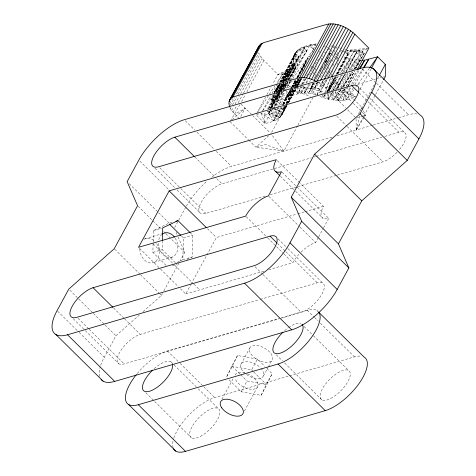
<?xml version="1.0" encoding="UTF-8"?>
<svg xmlns="http://www.w3.org/2000/svg" width="476" height="476" viewBox="0 0 476 476"><rect width="100%" height="100%" fill="white"/><g stroke="black" fill="none" stroke-linecap="round" stroke-linejoin="round"><path stroke-width="0.36" stroke-dasharray="2.38 1.78" d="M340.637 89.613L338.537 93.486L338.377 100.656L342.803 100.478L346.742 99.71L354.352 97.509M166.029 265.358L152.891 252.375L153.415 230.592L168.653 223.345L171.979 222.375M175.346 262.645L162.209 249.662L162.399 241.671M176.882 262.508L182.844 259.67L183.367 237.887L181.267 235.81M186.86 259.48L192.161 256.957L192.685 235.174L190.584 233.091M328.696 93.528L328.529 99.222L338.377 100.656L346.48 88.197M331.022 46.993L331.118 45.791M273.694 94.355L271.939 97.586L271.695 102.025L277.621 105.922M283.404 104.327L283.631 102.417L284.583 100.162L290.235 89.762M282.185 106.939L273.765 120.827L261.229 113.228L255.999 114.746L264.769 123.427C274.592 122.094 285.933 116.84 283.327 104.964L291.806 89.357M285.344 80.938L291.972 68.74C293.502 63.594 292.776 57.774 295.31 52.848C300.142 46.154 309.269 44.982 316.855 43.756M280.043 82.11L295.31 52.848L293.145 57.525C295.905 66.033 289.313 73.185 285.802 80.26L292.514 67.901L277.901 74.434L272.605 84.187M305.306 64.016C305.336 60.785 307.437 57.941 310.215 56.442M286.873 80.141L297.786 60.006L293.698 56.216L295.31 52.848L283.184 82.919M271.939 97.586L284.583 100.162L286.159 98.258L288.313 96.753L291.003 95.676L292.204 89.53M372.446 125.289L356.191 130.025L359.993 115.156M361.623 108.784L361.986 107.368L374.35 84.573M278.543 93.695L276.746 98.74L271.683 99.758L275.068 104.452L281.262 104.833M289.402 79.801L295.013 69.472L296.114 65.724L292.74 63.29L282.393 81.206M280.358 82.092L292.984 58.851L297.786 60.006L298.886 56.257L295.162 53.568L294.454 54.431L298.886 56.257L285.6 81.747M288.831 79.474L295.013 69.472L292.49 67.509L293.615 63.701L292.74 63.29L282.923 81.366M312.91 83.603L308.525 93.236L301.147 93.034L291.003 95.676L285.427 90.196L283.363 86.662L285.773 82.985M335.616 76.618L327.446 91.392L335.288 76.844M337.181 74.137L348.051 54.127L348.563 52.414L350.663 51.081L359.874 50.712L362.89 51.176L368.275 48.415M286.177 105.892L279.823 117.596L267.203 111.259L273.765 120.827L278.067 108.254M278.305 107.558L286.671 83.116L295.667 80.515L300.106 78.415M324.346 94.849L323.347 97.645L319.366 96.241M325.346 92.052L330.856 76.666M331.106 75.97L332.861 71.073M337.115 59.185L338.615 54.99M329.005 90.714L331.445 83.913L335.419 76.791M312.708 83.359L310.697 88.917L312.565 94.046L316.713 95.301L310.697 88.917L314.202 82.461M315.219 76.41L316.73 72.239M321.002 60.428L322.764 55.567M327.512 91.469L332.54 77.576M337.062 65.069L338.823 60.208M301.195 85.448L298 93.653L293.478 89.161M301.457 84.764L303.855 78.611M282.905 83.609L276.746 98.74L282.821 104.482M279.448 91.957L270.612 108.213L278.71 93.201M317.004 94.623L323.115 80.307M324.572 76.904L328.648 67.36M347.551 87.066L354.203 71.489M355.364 68.782L362.89 51.176L364.2 53.419L356.131 68.264M279.995 92.981L275.068 104.452L273.968 108.207L282.976 112.401L286.546 105.934M281.149 90.285L284.047 83.538L279.799 91.309M285.207 80.837L292.74 63.29M324.108 66.235L327.94 57.429M289.848 81.259L288.081 85.299L283.363 86.662L289.67 87.703M290.146 80.587L304.604 47.576L311.131 44.655L316.707 44.958L315.463 43.81L312.821 51.093M269.827 110.991L268.637 113.71L264.013 115.049L264.769 123.427L272.183 109.772M271.022 108.272L277.591 93.314M277.889 92.636L281.774 83.794M282.072 83.116L286.04 73.411L288.248 72.525L289.253 70.888L291.139 69.567L292.514 67.901L282.268 74.5L276.61 83.169M300.654 78.736L297.095 86.822L301.147 93.034L305.283 85.418M325.697 62.963L330.463 52.176M297.637 87.257L304.688 92.897L309.281 82.854M309.584 82.181L310.501 80.176M313.256 74.149L316.933 66.116M325.798 79.92L320.544 91.297L317.195 94.801M327.339 76.576L330.427 69.883M300.951 78.552L297.095 86.822L295.471 84.044L298.303 78.832M301.147 93.034L304.586 85.757M305.836 83.11L307.71 79.141M309.59 75.172L312.089 69.883M312.399 69.216L313.339 67.235M270.213 110.39L268.637 113.71L277.127 119.482L284.19 106.475M271.481 107.731L278.442 93.117M278.757 92.457L282.869 83.818M283.184 83.157L288.248 72.525L286.903 71.828L277.901 74.434L262.169 58.679L258.765 53.026L235.894 95.123M237.506 355.512L231.669 366.264L226.451 377.2L232.288 366.449L237.506 355.512L257.439 359.118L264.799 366.389M229.075 379.794L241.165 391.742L261.098 395.348L266.316 384.412L272.153 373.66L266.899 368.466M261.098 395.348L266.935 384.596L272.153 373.66M288.129 79.897L295.013 69.472L291.972 68.74L293.347 65.932L292.49 67.509M276.859 108.516L283.357 109.218L284.993 105.892M286.296 103.233L293.151 89.262M294.46 86.602L298.047 79.284M301.962 71.305L305.229 64.653M286.445 104.345L279.823 117.596L268.637 113.71L271.439 108.546M286.772 103.685L295.055 87.12M295.382 86.459L299.029 79.171L294.817 86.114M285.767 82.413L280.81 91.535L288.313 96.753L291.996 89.518M293.335 86.888L297.012 79.653M298.351 77.023L308.061 57.947L297.458 77.451M336.145 76.856L329.094 90.732L336.889 76.434M337.823 73.554L348.563 52.414L347.129 50.373L367.424 48.26M277.716 93.355L269.916 108.558L278.067 93.623M279.073 90.714L282.464 84.103M283.827 81.461L289.253 70.888L286.903 71.828L291.139 69.567L285.225 80.706M279.709 84.734L277.365 89.292L275.574 90.541L274.116 92.302L277.978 85.198M281.048 82.128L297.476 50.23L298.601 50.2L303.474 47.903L310.471 45.874L314.803 45.03L315.981 45.934M283.666 104.303L292.21 87.816M292.55 87.162L296.31 79.909M297.678 77.267L305.532 62.106L296.304 78.873M274.384 94.563L271.683 99.758L282.679 104.672M275.741 91.969L280.471 82.878M280.81 82.229L292.984 58.851L293.585 59.446L293.026 58.506L297.786 60.006M279.811 92.856L276.746 98.74L283.631 102.417L290.342 90.059M281.173 90.244L285.261 82.396M282.143 92.517L273.968 108.207L282.738 92.064M283.506 89.904L287.593 82.062M288.956 79.444L296.114 65.724L292.758 65.283L293.615 63.701M286.6 106.059L281.786 115.216L269.898 110.164M288.319 102.792L296.227 87.751M296.566 87.096L301.034 78.594M278.323 85.353L275.574 90.541L276.871 93.082M290.634 89.797L286.159 98.258L277.841 94.986L276.247 93.837M292.014 87.191L295.804 80.033M297.185 77.427L306.485 59.851L296.947 77.404M270.612 108.213L278.615 93.147M278.966 92.493L283.833 83.324M321.383 93.201L318.652 88.542L314.963 87.239L311.131 87.453L313.202 83.574M327.446 91.392L331.445 83.913M268.744 108.623L277.103 93.153M277.448 92.511L281.976 84.127L277.371 92.54M283.369 81.551L288.248 72.525L289.676 74.976L285.059 76.315L281.483 81.854M229.759 103.679L232.574 98.496M230.265 105.482L234.484 97.711M239.392 118.952L231.532 110.539L230.39 108.641L231.092 107.35M232.502 104.756L236.721 96.985M238.131 94.397L259.593 54.895M231.532 110.539L233.645 106.654M235.049 104.066L239.273 96.295M240.683 93.701L260.735 56.787M232.966 112.431L236.84 105.309M238.244 102.715L243.171 93.653M243.522 93.004L262.169 58.679M230.455 121.053L240.511 103.536L252.06 114.966M241.576 101.584L245.467 94.415M246.883 91.809L263.877 60.535M100.704 365.36A43.471 17.457 -45.3 0 1 104.286 357.286L115.96 335.782L139.801 314.594M174.692 227.605L185.664 207.405M240.767 116.424L245.229 108.201L234.668 114.288M256.707 113.443L265.537 97.187M266.953 94.587L271.189 86.787M143.127 311.637L161.423 295.382L162.483 293.43M163.899 290.818L179.464 262.145M179.821 261.497L184.771 252.375L177.53 235.626M262.627 110.646L270.695 95.801M272.099 93.219L277.008 84.181M277.359 83.538L282.268 74.5L286.04 73.411L289.676 74.976M279.382 82.616L295.162 53.568L297.476 50.23L280.162 82.092M293.145 57.525L294.001 55.948M278.4 85.341L275.574 90.541L278.192 91.041M274.045 93.712L278.603 85.317M274.509 94.557L271.683 99.758L274.634 94.641M276.27 91.309L279.84 84.728M281.221 82.205L298.601 50.2L300.439 48.159L303.474 47.903L306.669 51.111L288.367 79.718M264.013 115.049L265.769 111.818M267.524 108.593L275.586 93.742M275.937 93.1L280.501 84.71M282.25 81.479L285.059 76.315L282.268 74.5L277.901 74.434M303.474 47.903L304.134 46.678L306.669 51.111L302.046 52.443L299.779 49.379L300.439 48.159M271.695 102.025L275.907 94.278M277.312 91.695L281.518 83.949M268.607 108.677L277.02 93.183M283.339 81.563L288.248 72.525M268.761 108.599L276.889 93.647M278.299 91.047L282.185 83.889M283.601 81.289L289.253 70.888M279.483 91.023L283.72 83.223M285.136 80.623L291.139 69.567M278.722 93.129L271.445 107.6L280.715 92.6M283.952 83.502L279.067 92.487L284.023 83.473M279.947 91.112L284.154 83.365M285.909 80.141L298.886 56.257L293.698 56.216M271.79 107.903L279.9 92.927M281.262 90.47L285.511 82.598M286.118 81.765L304.604 47.576M272.54 109.123L281.732 92.189M283.137 89.619L288.045 80.569M288.397 79.926L296.114 65.724M283.089 91.422L287.998 82.384M290.205 81.39L285.427 90.196L288.313 96.753L292.853 89.107M290.556 80.741L309.317 46.208L311.131 44.655L310.471 45.874L313.714 49.07L298.517 77.005M291.651 87.156L295.536 80.004M291.758 87.459L295.995 79.659M297.411 77.058L305.532 62.106M273.765 120.827L281.185 107.171M282.595 104.571L291.431 88.316M291.782 87.667L295.667 80.515M290.747 89.803L286.159 98.258L280.81 91.535L286.379 82.83M292.514 86.555L296.048 80.051M293.18 86.858L297.101 79.605M288.313 96.753L293.258 87.649M293.615 86.995L297.851 79.194M285.957 103.227L293.728 88.923M295.144 86.323L299.029 79.171M280.81 107.749L283.357 109.218L285.124 105.964M286.54 103.363L295.37 87.108M295.721 86.459L299.963 78.659M291.003 95.676L294.888 88.524M295.239 87.876L300.183 78.772M271.677 132.399L286.897 104.387M287.248 103.732L294.329 90.702L292.8 89.185M287.593 103.292L295.715 88.34M297.131 85.739L301.724 77.285M274.045 109.379L282.976 112.401L286.51 105.898M288.277 102.649L296.048 88.346M297.458 85.745L301.35 78.594M297.803 85.519L301.695 78.356M287.087 105.464L281.786 115.216L271.237 108.605M288.498 102.864L297.333 86.608M297.684 85.96L301.57 78.808M180.475 288.777L185.723 293.96L190.65 284.88M191.007 284.226L206.507 255.677M206.858 255.029L216.372 237.512L297.256 213.95M298.625 79.04L295.471 84.044L302.099 84.252L305.259 78.445M306.663 75.862L307.716 73.923M310.87 68.116L311.923 66.176M319.289 52.622L319.991 51.331M301.885 86.501L298 93.653L297.274 88.191M303.295 83.901L305.77 79.349M306.687 82.836L308.442 79.605M303.521 86.317L304.229 87.352L304.688 92.897L309.632 83.794M317.01 77.296L319.812 72.132M320.164 71.483L323.323 65.676M324.721 63.094L327.53 57.929M328.934 55.347L331.034 51.473M314.178 82.83L308.525 93.236L312.565 94.046L319.277 81.688M315.945 79.581L330.427 52.925L332.45 53.33M317.789 82.033L314.963 87.239L310.697 88.917L318.652 88.542L323.216 80.146M320.265 77.481L330.511 58.625M331.921 56.025L336.865 46.922L338.858 47.63M329.838 92.112L323.674 86.186L319.17 82.955L319.872 81.664M297.601 125.831L283.88 151.088L231.479 166.356A43.471 17.457 -45.3 0 0 211.713 177.298M297.952 125.188L313.083 97.342M321.502 84.508L323.966 79.974M317.07 94.653L325.191 79.7M328.375 73.845L330.493 69.942M332.611 66.045L334.021 63.445M336.145 59.542L338.263 55.638M327.208 79.028L320.544 91.297L322.544 93.278M323.674 86.186L327.542 79.064M334.765 89.232L325.643 87.965L331.141 77.85M325.114 94.397L323.347 97.645L328.529 99.222L333.503 91.963M326.524 91.797L334.652 76.844M336.062 74.238L345.249 57.334L350.431 58.911L360.278 60.345L356.042 68.145M336.687 74.274L348.563 52.414L346.266 51.949L348.051 54.127L335.973 75.976M327.708 91.565L335.776 76.719M338.299 73.834L350.663 51.081L357.119 51.253L367.49 48.51M330.707 91.999L336.205 81.878L339.096 88.578M332.474 91.035L341.304 74.78M341.655 74.131L354.019 51.372L357.119 51.253L346.373 71.495M332.415 92.07L328.529 99.222L323.037 93.772M332.766 91.416L341.601 75.166M343.012 72.56L350.431 58.911L340.275 73.435M336.627 88.964L344.755 74.012M346.165 71.406L357.119 51.253L344.225 72.102M335.848 90.862L344.969 74.078M351.163 70.246L359.576 54.752L359.017 52.295L359.874 50.712L347.129 50.373L354.019 51.372L340.209 73.256M338.882 90.476L333.581 100.234L329.797 93.284M340.649 87.227L348.42 72.923M349.83 70.323L355.483 59.922L348.021 70.805M340.989 88.964L349.759 72.828M343.601 86.68L351.663 71.828M352.014 71.186L362.89 51.176L356.542 52.776L345.522 72.816M344.737 88.953L338.377 100.656L332.534 92.284M346.147 86.352L354.275 71.394M335.217 91.565L338.377 100.656L335.503 91.511L338.537 93.486L343.154 92.148L344.91 88.923M346.314 86.34L354.376 71.489M354.037 89.577L346.742 99.71L341.845 89.904L346.968 88.423L348.027 86.471M348.384 85.823L356.506 70.87M340.941 89.732L338.537 93.486L342.803 100.478L349.866 87.477M351.633 84.222L359.404 69.918M353.097 88.006L346.742 99.71L338.537 93.486M354.864 84.758L363.343 69.151M359.975 89.304L370.929 69.151M377.885 78.058L378.944 76.106M337.05 135.708L356.191 130.168L363.581 116.566M363.932 115.918L375.189 95.2M375.546 94.551L383.281 80.301M221.947 399.245L233.418 378.123M240.993 364.176L249.751 348.045M301.076 252.096A21.735 8.729 -45.3 0 1 315.588 242.552L318.355 237.459M318.7 236.822L323.192 228.545M323.537 227.909L328.72 218.359A21.735 8.729 -45.3 0 1 323.507 206.304L299.904 182.986M231.669 366.264L251.602 369.87L257.439 359.118M241.165 391.742L247.002 380.99L266.935 384.596M244.408 411.008L257.611 386.685M263.448 375.933L268.006 367.549M268.351 366.901L272.207 359.808M278.406 93.736L275.58 98.901L279.632 92.772M279.817 91.154L284.047 83.401M285.814 80.176L292.514 67.901L291.972 68.74M358.523 113.699L361.986 107.368L342.518 88.125M336.99 88.334L345.165 73.465M290.265 89.839L284.583 100.162L277.841 94.986L277.193 93.718M291.687 87.263L295.947 79.522M288.331 102.703L296.548 87.834M296.905 87.185L301.546 78.784M311.131 87.453L313.262 83.597M320.723 70.103L322.145 67.532M324.989 62.392L327.476 57.893M328.898 55.323L331.736 50.182M336.859 74.202L348.051 54.127L346.248 53.032M276.485 91.446L280.548 84.407M283.357 109.218L285.213 106.017M286.701 103.459L295.602 88.09M297.089 85.531L301.171 78.492M294.364 86.561L298.904 78.921M283.72 104.417L292.901 89.268M343.773 86.763L352.639 72.292M354.566 69.145L364.2 53.419L359.017 52.295M282.262 90.095L287.284 81.973M333.289 89.791L342.666 74.631M342.803 100.478L351.413 86.787M352.978 84.294L362.772 68.734M328.761 91.392L338.234 76.386M356.191 130.025L364.301 117.233M364.687 116.626L365.461 115.406L363.14 110.045M342.946 86.596L352.169 72.197M353.775 69.692L364.2 53.419L359.576 54.752L349.545 70.067M302.016 78.356L298.428 83.931L300.172 84.954M304.688 92.897L310.316 84.151M313.94 78.534L315.546 76.035M329.219 54.799L330.427 52.925M262.817 110.771L272.748 95.39M274.729 92.314L279.894 84.311M302.099 84.252L305.699 78.724M312.887 67.663L318.486 59.066M348.099 85.704L358.226 70.133M258.022 111.646L268.934 94.932M269.339 94.313L274.997 85.644M287.784 79.92L306.669 51.111L299.779 49.379M315.415 82.741L308.525 93.236L304.229 87.352L302.492 86.323M324.739 68.544L330.415 59.905M337.508 88.447L347.539 73.131M281.251 90.321L286.106 82.961M318.617 81.711L314.963 87.239L311.506 86.186M331.992 61.469L338.073 52.265M281.066 83.764L277.365 89.292L280.233 91.16M282.714 81.307L302.046 52.443L298.601 50.2M340.566 89.797L333.581 100.234L332.242 92.398M342.208 87.346L352.478 72.001M354.531 68.937L360.278 60.345M335.163 89.547L345.945 73.828M274.116 92.302L279.579 84.359M281.256 81.914L298.886 56.257M325.459 94.623L323.347 97.645L321.663 93.837M327.577 91.594L338.156 76.463M290.646 81.676L288.081 85.299L291.371 87.447M292.782 78.659L313.714 49.07L309.317 46.208M355.75 87.191L369.055 68.717M277.841 94.986L280.388 92.029M232.24 119.744L245.229 108.201M268.809 135.624L255.856 147.155L249.013 140.39M359.874 50.712L356.542 52.776L359.576 54.752M325.643 87.965L336.205 81.878M356.768 117.935L362.783 116.186M363.456 115.989L365.461 115.406L362.301 112.282M373.148 125.087L397.882 117.881M398.59 117.673L408.485 114.793A43.471 17.457 -45.3 0 1 416.726 113.913M265.174 196.136L205.935 213.397A19.927 8.003 -45.3 0 1 201.152 202.342A19.927 8.003 -45.3 0 1 221.989 183.825L311.209 157.836M314.065 157.009L315.493 156.592M316.207 156.384L381.865 137.255M384.721 136.422L398.995 132.263A19.927 8.003 -45.3 0 1 398.543 150.66M270.172 194.684L297.292 186.782M298.006 186.574L336.55 175.346M337.264 175.138L382.942 161.834A19.927 8.003 -45.3 0 0 398.049 151.207M153.415 230.592L162.066 228.069M144.9 238.785L163.53 233.359M183.367 237.887L192.685 235.174M152.891 252.375L162.209 249.662M297.964 213.742L304.348 211.885M305.057 211.677L323.507 206.304M154.099 262.33L172.728 256.903M182.844 259.67L192.161 256.957M172.264 265.56L176.923 264.204M185.723 293.96L264.412 271.04M268.678 269.797L292.853 262.752A21.735 8.729 -45.3 0 1 299.106 254.142M280.513 318.396L124.206 363.932A19.927 8.003 -45.3 0 1 119.422 352.877A19.927 8.003 -45.3 0 1 140.259 334.36L259.45 299.636M260.164 299.434L317.266 282.798A19.927 8.003 -45.3 0 1 322.044 293.853A19.927 8.003 -45.3 0 1 301.207 312.369L281.227 318.188M137.207 373.541A36.23 14.548 -45.3 0 1 167.504 350.961L278.728 318.563M281.584 317.73L307.246 310.251A36.23 14.548 -45.3 0 1 317.962 311.221M173.835 437.991A36.23 14.548 -45.3 0 1 214.706 397.597L288.855 375.998M289.569 375.79L354.447 356.893A36.23 14.548 -45.3 0 1 361.528 356.191M357.619 84.454L375.397 79.308M376.111 79.105L381.086 77.665M382.93 77.13L384.781 76.594M332.087 137.142L283.88 151.088L255.856 147.155L265.126 144.454L283.88 151.088L270.969 133.702M333.271 47.368L334.711 47.189M324.465 52.669L326.59 52.586M332.486 46.975L334.676 46.951M299.945 87.037L304.229 87.352L326.292 92.683M270.927 107.475L273.337 108.052M327.428 49.141L329.582 49.665M345.897 53.604L348.051 54.127M332.432 45.577L334.33 46.154M344.707 49.635L346.522 50.188M342.637 50.849L344.451 51.402M334.467 53.734L336.544 54.359M339.519 47.862L341.506 48.564M340.875 50.224L342.054 50.64M343.922 56.864L345.249 57.334M294.329 90.702L310.304 96.354M343.154 92.148L355.739 97.11L346.968 88.423M274.836 109.01L282.976 112.401M267.351 111.2L279.823 117.596L270.41 110.735M341.845 89.904L355.739 97.11M317.938 82.259L319.17 82.955M343.845 51.581L345.647 52.669M325.911 46.416L327.661 47.546M328.244 47.921L329.993 49.052M362.331 69.187L375.969 82.663M376.492 83.181L408.485 114.793M359.749 88.334L369.186 97.657M369.715 98.175L404.326 132.382M359.136 92.879L398.995 132.263M332.004 77.737L341.988 87.602M340.203 90.44L352.829 102.923M353.359 103.441L361.778 111.765M336.788 116.233L346.754 126.075M347.278 126.598L382.942 161.834M277.353 160.698L299.38 182.463M282.048 172.241L328.72 218.359M230.075 121.666L248.49 139.873M280.429 176.263L295.114 190.769M295.638 191.287L322.906 218.234M268.91 196.433L299.327 226.487M299.856 227.01L315.588 242.552M185.325 120.749L194.767 130.079M196.868 132.149L214.17 149.25M216.271 151.326L231.479 166.356M278.014 238.863L287.456 248.192M287.98 248.71L322.591 282.911M194.72 156.878L214.646 176.572M216.747 178.643L221.989 183.825M277.407 243.415L285.273 251.185M285.796 251.703L317.266 282.798M246.181 216.634L267.155 237.363M267.685 237.881L283.416 253.422M283.94 253.946L292.853 262.752M316.939 310.459L317.986 311.5M307.246 310.251L314.065 316.992M314.588 317.51L318.26 321.133M320.36 323.21L354.447 356.893M159.787 167.79L180.237 188.002M180.761 188.52L205.935 213.397M255.059 266.762L262.401 274.021M262.925 274.539L301.207 312.369M154.98 168.195L174.912 187.889M177.007 189.96L200.61 213.278M139.867 161.15L168.706 189.65M207.453 228.7L216.372 237.512M303.974 326.411L312.887 335.223M313.416 335.741L348.551 370.459M129.24 183.688L158.08 212.195M158.609 212.712L169.617 223.595M138.099 206.251L161.697 229.569M163.798 231.645L165.368 233.198M165.892 233.716L184.771 252.375M276.211 354.715L282.506 360.933M284.6 363.004L321.835 399.798M153.016 243.771L173.996 264.495M174.519 265.019L193.399 283.672M193.928 284.19L199.694 289.89M139.569 248.359L160.025 268.571M160.549 269.089L178.381 286.707M251.602 369.87L253.178 371.429M253.702 371.952L266.316 384.412M114.746 249.263L139.92 274.134M140.444 274.652L159.323 293.311M159.847 293.829L161.423 295.382M232.288 366.449L240.172 374.237M240.695 374.755L247.002 380.99M167.504 350.961L179.571 362.879M180.095 363.396L203.169 386.197M203.692 386.714L214.706 397.597M170.926 361.814L173.55 364.402M174.073 364.925L196.1 386.69M198.2 388.761L218.127 408.456M113.514 307.93L123.998 318.295M124.528 318.813L140.259 334.36M69.805 290.176L78.201 298.47M78.724 298.988L92.885 312.982M93.409 313.5L104.422 324.382M104.946 324.9L115.96 335.782M78.052 318.325L88.542 328.69M89.066 329.208L124.206 363.932M73.244 318.73L84.787 330.13M85.311 330.647L118.875 363.813M145.787 392.706L191.411 437.789M57.608 311.167L78.588 331.891M79.111 332.409L104.286 357.286M330.362 92.63L345.606 107.737M347.706 109.819L356.096 118.131L356.191 130.168M286.671 83.116L292.288 88.679M252.583 115.489L270.439 133.185M340.453 50.914L341.589 52.562M292.758 65.283L295.013 69.472M229.837 107.397L230.39 108.641M361.986 107.368L362.855 109.379M176.078 232.276L177.239 234.954M261.229 113.228L264.769 123.427M327.006 92.856L328.529 99.222L327.542 92.106M324.745 45.66L324.959 46.844M99.674 376.54A43.471 17.457 -45.3 0 1 100.24 366.847M186.348 206.156A43.471 17.457 -45.3 0 1 206.584 181.558M175.204 238.155A12.679 9.419 73.8 0 1 171.574 257.332A12.679 9.419 73.8 0 1 158.425 242.766M158.829 239.684A12.679 9.419 73.8 0 1 161.471 234.811M156.568 243.581A12.679 9.419 73.8 0 1 152.939 262.758A12.679 9.419 73.8 0 1 139.789 248.192M143.823 239.416A12.679 9.419 73.8 0 1 154.605 241.148M260.896 368.216A12.679 6.795 28.5 0 1 261.241 377.944A12.679 6.795 28.5 0 1 246.485 374.457M245.461 373.678A12.679 6.795 28.5 0 1 243.343 362.105A12.679 6.795 28.5 0 1 260.372 367.68M173.115 447.737A36.23 14.548 -45.3 0 1 173.591 438.771M154.188 368.668A19.927 8.003 -45.3 0 1 172.306 363.39M247.52 373.827A12.679 6.795 28.5 0 1 257.986 384.769A12.679 6.795 28.5 0 1 248.073 388.755A12.679 6.795 28.5 0 1 235.192 378.783M235.156 374.927A12.679 6.795 28.5 0 1 244.491 372.809M284.612 330.677A19.927 8.003 -45.3 0 1 287.98 327.952M288.539 327.553A19.927 8.003 -45.3 0 1 300.862 323.579M317.325 81.818L314.963 87.239L317.349 81.842M250.965 354.108A12.679 6.795 28.5 0 0 271.064 361.195A12.679 6.795 28.5 0 0 260.902 346.474A12.679 6.795 28.5 0 0 250.965 354.108M330.755 398.442A19.927 8.003 -45.3 0 0 349.931 372.036A19.927 8.003 -45.3 0 0 324.9 384.905A19.927 8.003 -45.3 0 0 330.755 398.442M200.331 436.438A19.927 8.003 -45.3 0 0 219.501 410.032A19.927 8.003 -45.3 0 0 194.476 422.902A19.927 8.003 -45.3 0 0 200.331 436.438"/><path stroke-width="0.71" d="M162.417 240.945L162.732 227.873L177.97 220.632L190.055 232.574M357.214 69.567L368.87 48.112L354.846 34.218C347.468 27.43 337.032 22.247 326.822 24.371L263.841 42.59L260.711 44.107L258.754 46.469L229.545 100.216L228.885 103.256L229.557 106.779M258.754 46.469L255.082 53.74M169.17 190.87L138.522 247.324L245.658 216.116A21.735 8.729 -45.3 0 1 268.387 195.916L281.524 171.723A21.735 8.729 -45.3 0 1 276.306 159.662L169.17 190.87L206.405 227.665M229.545 100.216L259.575 45.19M229.045 101.662L230.104 99.722M230.806 98.425L236.786 87.417M237.494 86.12L238.196 84.823M238.898 83.532L242.064 77.701M242.772 76.41L244.878 72.525M245.586 71.227L254.38 55.037M230.372 98.943L231.509 97.86L260.711 44.107M231.509 97.86L232.942 96.985L262.145 43.239M232.942 96.985L299.559 77.713L328.761 23.961M299.559 77.713L301.701 77.546L330.903 23.8M301.701 77.546L304.015 77.636L333.218 23.883M304.015 77.636L306.461 77.963L335.663 24.211M306.461 77.963L308.995 78.534L338.198 24.782M308.995 78.534L311.578 79.331L340.78 25.579M311.578 79.331L314.166 80.349L343.369 26.596M317.064 80.914L345.915 27.816M320.574 80.367L348.373 29.209M324.317 79.325L350.705 30.756M327.899 78.415L352.877 32.439M331.837 76.565L354.846 34.218M360.112 68.621L364.705 60.166L377.641 56.793L385.298 64.385L385.393 76.416L383.638 79.653M291.229 197.183L314.577 154.17L360.04 113.776L371.714 92.267A43.471 17.457 -45.3 0 0 361.284 68.151L184.277 119.714A43.471 17.457 -45.3 0 0 138.814 160.114L127.14 181.618L137.576 205.733L114.222 248.746L68.758 289.14L57.084 310.644A43.471 17.457 -45.3 0 0 67.515 334.765L114.716 381.401L291.723 329.838A43.471 17.457 -45.3 0 0 337.187 289.444L348.86 267.934L338.424 243.819L291.229 197.183L301.659 221.298L348.86 267.934M364.051 67.854L368.644 59.399L363.158 68.116M371.28 68.496L377.641 56.793L369.489 68.122M379.295 75.458L385.298 64.385M67.515 334.765L244.521 283.202A43.471 17.457 -45.3 0 0 289.985 242.802L301.659 221.298M338.424 243.819L361.778 200.812L407.242 160.412L418.916 138.909A43.471 17.457 -45.3 0 0 420.112 115.043L372.91 68.401M358.63 69.508L364.705 60.166L361.754 60.285M351.794 85.626A19.927 8.003 -45.3 0 1 356.578 96.682A19.927 8.003 -45.3 0 1 335.741 115.192L158.734 166.755A19.927 8.003 -45.3 0 1 153.956 155.706A19.927 8.003 -45.3 0 1 174.793 137.189L351.794 85.626L358.612 92.362M175.971 221.215L177.97 220.632M270.065 236.161A19.927 8.003 -45.3 0 1 274.848 247.211A19.927 8.003 -45.3 0 1 254.011 265.727L77.005 317.29A19.927 8.003 -45.3 0 1 72.221 306.235A19.927 8.003 -45.3 0 1 93.058 287.718L270.065 236.161L276.883 242.897M136.309 374.654A36.23 14.548 -45.3 0 0 138.32 404.719L278.055 364.015A36.23 14.548 -45.3 0 0 309.543 339.953A36.23 14.548 -45.3 0 0 318.807 312.185M173.615 448.88A36.23 14.548 -45.3 0 0 185.515 451.361L325.257 410.651A36.23 14.548 -45.3 0 0 358.571 384.18A36.23 14.548 -45.3 0 0 364.14 357.101L318.509 312.018M316.707 81.563L314.166 80.349M371.714 92.267L418.916 138.909M360.04 113.776L407.242 160.412M314.577 154.17L361.778 200.812M275.711 171.598L279.906 175.739M289.985 242.802L337.187 289.444M174.793 137.189L194.196 156.36M244.521 283.202L291.723 329.838M169.706 224.38L180.743 235.287M278.055 364.015L325.257 410.651M93.058 287.718L112.985 307.413M138.32 404.719L185.515 451.361M128.627 404.511L175.828 451.153M55.888 334.509L103.09 381.151M114.716 381.401A43.471 17.457 -45.3 0 1 101.108 379.437M162.453 233.99A12.679 9.419 73.8 0 1 174.466 237.113M172.621 364.521A19.927 8.003 -45.3 0 1 160.21 384.941A19.927 8.003 -45.3 0 1 142.949 389.814A19.927 8.003 -45.3 0 1 152.564 370.179M301.915 324.239A19.927 8.003 -45.3 0 1 293.597 344.207A19.927 8.003 -45.3 0 1 273.837 352.502A19.927 8.003 -45.3 0 1 282.988 332.188M221.774 407.867A12.679 6.795 28.5 0 0 241.873 414.959A12.679 6.795 28.5 0 0 231.711 400.239A12.679 6.795 28.5 0 0 221.774 407.867"/></g></svg>
